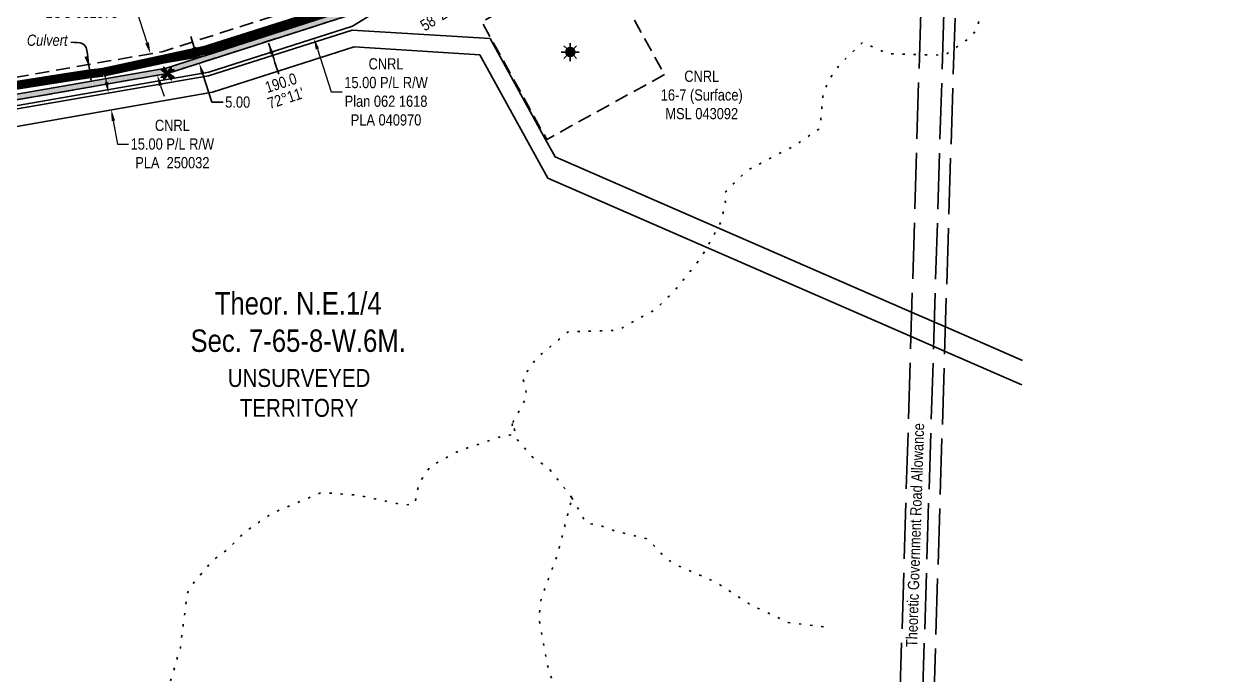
# Model space of a CAD drawing. Extents: x 355593 to 361635, y 6051593 to 6055416.
# Drawn here: x 358194 to 359267, y 6053814 to 6054395 of the extents above; entities that cross this region are included whole.
import ezdxf
from ezdxf.enums import TextEntityAlignment as Align

# ---------------------------------------------------------------- set-up
doc = ezdxf.new("R2010")
doc.units = 0
doc.header["$LTSCALE"] = 5
doc.header["$PDMODE"] = 34
doc.header["$PDSIZE"] = 0.03
for name, pattern in [('foc-ACCESSROAD', [3.75, 2.5, -1.25]), ('foc-UNSURVEYED', [12.5, 10, -2.5]), ('foc-WHEELTRACKS', [2, 0.4, -1.6])]:
    doc.linetypes.add(name, pattern=pattern)
doc.layers.get('Defpoints').update_dxf_attribs({"color": 9})
for name, color, linetype, lineweight in [('AS-GENERAL', 48, 'Continuous', 18), ('C-AR-T', 13, 'Continuous', 9), ('C-RW-T', 13, 'Continuous', 9), ('C-WS-T', 13, 'Continuous', 9), ('T-TEXT', 48, 'Continuous', 18)]:
    doc.layers.add(name, color=color, linetype=linetype, lineweight=lineweight)
for name, color, linetype in [('AS-ROADS', 254, 'Continuous'), ('C-AR', 13, 'foc-ACCESSROAD'), ('C-RW', 13, 'Continuous'), ('C-SYMBOL', 7, 'Continuous'), ('C-WS', 13, 'foc-ACCESSROAD'), ('C-WS-S', 8, 'Continuous'), ('L-BD', 7, 'Continuous'), ('L-MON', 1, 'Continuous'), ('L-ROAD-T', 7, 'Continuous'), ('L-UNS-T', 3, 'Continuous'), ('L-USEC', 7, 'foc-UNSURVEYED'), ('P-PROPOSED', 10, 'Continuous'), ('P-PROPOSED-H', 21, 'Continuous'), ('P-TXT', 4, 'Continuous'), ('T-WATER-P3', 160, 'foc-WHEELTRACKS')]:
    doc.layers.add(name, color=color, linetype=linetype)
doc.styles.add('175L', font='ARIALN.TTF', dxfattribs={"height": 20})
doc.styles.add('80CG', font='ARIALN.TTF', dxfattribs={"height": 10})
doc.styles.add('80L', font='ARIALN.TTF', dxfattribs={"height": 10})
doc.styles.add('80LS', font='ARIALNI.TTF', dxfattribs={"height": 10})
doc.dimstyles.new('Compass 5 000', dxfattribs={"dimscale": 5, "dimtxt": 9, "dimasz": 2, "dimexe": 0.2, "dimexo": 0.0625, "dimgap": 0.5, "dimtad": 0, "dimtih": 1, "dimtoh": 1, "dimzin": 0, "dimdsep": 46, "dimtxsty": '80CG', "dimcen": 0.1, "dimse1": 1, "dimse2": 1, "dimclrd": 256, "dimclrt": 256, "dimaunit": 1, "dimadec": 4, "dimazin": 0, "dimtfac": 0.06, "dimtofl": 0, "dimtmove": 0, "dimatfit": 1, "dimfxl": 0.2, "dimtolj": 1, "dimtzin": 0, "dimlwd": -1, "dimarcsym": 0})

# ---------------------------------------------------------------- blocks, each defined once
blk = doc.blocks.new('*D418')
at = {"layer": 'C-AR-T', "transparency": 16777216}
for p, q in [((358289.4, 6054421.9), (358279.4, 6054421.9)), ((358303.4, 6054378), (358289.4, 6054421.9)), ((358315.5, 6054339.8), (358318.6, 6054330.3))]:
    blk.add_line(p, q, dxfattribs=at)
for points in [[(358305, 6054378.5), (358301.8, 6054377.4), (358306.4, 6054368.4)], [(358317.1, 6054340.4), (358314, 6054339.3), (358312.5, 6054349.4)]]:
    blk.add_solid(points, dxfattribs=at)
at = {"layer": 'Defpoints', "color": 0, "transparency": 16777216}
for p in [(358273.9, 6054358.1), (358312.5, 6054349.4), (358280, 6054339)]:
    blk.add_point(p, dxfattribs=at)
at = {"layer": 'C-AR-T', "transparency": 16777216, "insert": (358245.1, 6054421.9), "char_height": 10, "attachment_point": 5, "style": '80CG'}
blk.add_mtext('\\A1;CNRL\\P20.00 A/R\\PLOC 032878', dxfattribs=at)
blk = doc.blocks.new('*D433')
at = {"layer": 'C-RW-T', "transparency": 16777216}
for p, q in [((358444.8, 6054405.8), (358441.8, 6054415.3)), ((358455.4, 6054372.5), (358467.6, 6054334.2)), ((358467.6, 6054334.2), (358477.6, 6054334.2))]:
    blk.add_line(p, q, dxfattribs=at)
for points in [[(358446.4, 6054406.3), (358443.2, 6054405.3), (358447.9, 6054396.3)], [(358457, 6054373), (358453.9, 6054372), (358452.4, 6054382)]]:
    blk.add_solid(points, dxfattribs=at)
at = {"layer": 'Defpoints', "color": 0, "transparency": 16777216}
for p in [(358446.6, 6054395.9), (358451.2, 6054381.6), (358452.4, 6054382)]:
    blk.add_point(p, dxfattribs=at)
at = {"layer": 'C-RW-T', "transparency": 16777216, "insert": (358516.7, 6054334.2), "char_height": 10, "attachment_point": 5, "style": '80CG'}
blk.add_mtext('\\A1;CNRL\\P15.00 P/L R/W\\PPlan 062 1618\\PPLA 040970', dxfattribs=at)
blk = doc.blocks.new('*D444')
at = {"layer": 'C-RW-T', "transparency": 16777216}
for p, q in [((358267.3, 6054343), (358265.5, 6054352.8)), ((358273.3, 6054308.3), (358276.9, 6054287.7)), ((358276.9, 6054287.7), (358286.9, 6054287.7))]:
    blk.add_line(p, q, dxfattribs=at)
for points in [[(358268.9, 6054343.3), (358265.6, 6054342.7), (358269, 6054333.1)], [(358274.9, 6054308.6), (358271.7, 6054308.1), (358271.6, 6054318.2)]]:
    blk.add_solid(points, dxfattribs=at)
at = {"layer": 'Defpoints', "color": 0, "transparency": 16777216}
for p in [(358271.4, 6054333.6), (358271.6, 6054318.2), (358274, 6054318.6)]:
    blk.add_point(p, dxfattribs=at)
at = {"layer": 'C-RW-T', "transparency": 16777216, "insert": (358326, 6054287.7), "char_height": 10, "attachment_point": 5, "style": '80CG'}
blk.add_mtext('\\A1;CNRL\\P15.00 P/L R/W\\PPLA  250032', dxfattribs=at)
blk = doc.blocks.new('GAS')
h = blk.add_hatch(color=255)
h.dxf.hatch_style = 1
edge = h.paths.add_edge_path()
edge.add_arc((0, 0), 0.9, 0, 360)
for p, q in [((-0.81, 0), (-1.62, 0)), ((-0.57, 0.57), (-1.14, 1.14)), ((0, 0.81), (0, 1.62)), ((0.57, 0.57), (1.14, 1.14)), ((1.62, 0), (0.81, 0)), ((-0.57, -0.57), (-1.14, -1.14)), ((0, -0.81), (0, -1.62)), ((1.14, -1.14), (0.57, -0.57))]:
    blk.add_line(p, q)
blk.add_circle((0, 0), 0.8)
blk = doc.blocks.new('TEMP')
h = blk.add_hatch(color=255)
h.dxf.hatch_style = 1
h.paths.add_polyline_path([(0, 0.25), (-0.67, 1.15), (-0.67, 0.67), (-1.15, 0.67), (-0.25, 0), (-1.15, -0.67), (-0.67, -0.67), (-0.67, -1.15), (0, -0.25), (0.67, -1.15), (0.67, -0.67), (1.15, -0.67), (0.25, 0), (1.15, 0.67), (0.67, 0.67), (0.67, 1.15)])
h.paths.add_polyline_path([(0.57, 0.85), (0.57, 0.57), (0.85, 0.57), (0.08, 0), (0.85, -0.57), (0.57, -0.57), (0.57, -0.85), (0, -0.08), (-0.57, -0.85), (-0.57, -0.57), (-0.85, -0.57), (-0.08, 0), (-0.85, 0.57), (-0.57, 0.57), (-0.57, 0.85), (0, 0.08)], flags=16)
h = blk.add_hatch(color=1)
h.dxf.hatch_style = 1
h.paths.add_polyline_path([(0, 0.08), (-0.57, 0.85), (-0.57, 0.57), (-0.85, 0.57), (-0.08, 0), (-0.85, -0.57), (-0.57, -0.57), (-0.57, -0.85), (0, -0.08), (0.57, -0.85), (0.57, -0.57), (0.85, -0.57), (0.08, 0), (0.85, 0.57), (0.57, 0.57), (0.57, 0.85)])
at = {"color": 1}
for p, q in [((-0.08, 0), (0.08, 0)), ((0, 0.08), (0, -0.08))]:
    blk.add_line(p, q, dxfattribs=at)
at = {"color": 255, "flags": 128}
blk.add_lwpolyline([(-0.25, 0), (-1.15, 0.67), (-0.67, 0.67), (-0.67, 1.15), (0, 0.25), (0.67, 1.15), (0.67, 0.67), (1.15, 0.67), (0.25, 0), (1.15, -0.67), (0.67, -0.67), (0.67, -1.15), (0, -0.25), (-0.67, -1.15), (-0.67, -0.67), (-1.15, -0.67)], close=True, dxfattribs=at)
at = {"color": 1, "flags": 128}
blk.add_lwpolyline([(-0.08, 0), (-0.85, 0.57), (-0.57, 0.57), (-0.57, 0.85), (0, 0.08), (0.57, 0.85), (0.57, 0.57), (0.85, 0.57), (0.08, 0), (0.85, -0.57), (0.57, -0.57), (0.57, -0.85), (0, -0.08), (-0.57, -0.85), (-0.57, -0.57), (-0.85, -0.57)], close=True, dxfattribs=at)
blk = doc.blocks.new('*D483')
at = {"layer": 'Defpoints', "color": 0, "transparency": 16777216}
for p in [(358350, 6054359.8), (358352.7, 6054365.9), (358354.2, 6054361.1)]:
    blk.add_point(p, dxfattribs=at)
at = {"layer": 'P-TXT', "transparency": 16777216}
for p, q in [((358345.4, 6054374), (358342.4, 6054383.6)), ((358353.1, 6054350.2), (358361.2, 6054325.1)), ((358361.2, 6054325.1), (358371.2, 6054325.1))]:
    blk.add_line(p, q, dxfattribs=at)
for points in [[(358347, 6054374.5), (358343.8, 6054373.5), (358348.5, 6054364.5)], [(358354.7, 6054350.7), (358351.5, 6054349.7), (358350, 6054359.8)]]:
    blk.add_solid(points, dxfattribs=at)
at = {"layer": 'P-TXT', "transparency": 16777216, "insert": (358384.3, 6054325.1), "char_height": 10, "attachment_point": 5, "style": '80CG'}
blk.add_mtext('\\A1;5.00', dxfattribs=at)

msp = doc.modelspace()

# ---------------------------------------------------------------- hatches: boundary and pattern name
at = {"layer": 'P-PROPOSED-H'}
h = msp.add_hatch(color=256, dxfattribs=at)
h.dxf.hatch_style = 1
h.paths.add_polyline_path([(358890.644, 6054837.913), (358775.776, 6054680.894), (358719.363, 6054595.314), (358720.642, 6054582.102), (358726.752, 6054444.2), (358706.763, 6054443.653), (358700.924, 6054575.443), (358552.306, 6054439.338), (358502.568, 6054408.773), (358321.722, 6054350.661), (358060.822, 6054305.104), (357878.506, 6054313.182), (357834.693, 6054308.537), (357405.628, 6054132.847), (357201.32, 6054051.822), (357181.661, 6054011.606), (357181.705, 6053981.57), (357208.46, 6053935.181), (357209.254, 6053873.111), (357175.646, 6053813.023), (357155.589, 6053713.558), (357155.871, 6053613.069), (357120.248, 6053539.783), (356976.329, 6053459.385), (356862.534, 6053416.883), (356729.817, 6053324.812), (356485.668, 6053085.555), (356387.542, 6052979.833), (356315.907, 6052954.251), (356311.858, 6052958.113), (356384.71, 6052984.129), (356482.085, 6053089.042), (356726.621, 6053328.678), (356860.199, 6053421.347), (356974.224, 6053463.934), (357116.439, 6053543.381), (357150.87, 6053614.213), (357150.589, 6053714.05), (357170.901, 6053814.779), (357204.239, 6053874.384), (357203.479, 6053933.813), (357176.708, 6053980.229), (357176.661, 6054012.759), (357197.679, 6054055.755), (357403.759, 6054137.483), (357833.458, 6054313.432), (357878.352, 6054318.192), (358060.499, 6054310.122), (358320.522, 6054355.526), (358500.465, 6054413.348), (358549.282, 6054443.347), (358705.443, 6054586.36), (358711.539, 6054448.784), (358721.533, 6054449.058), (358715.654, 6054581.751), (358714.218, 6054596.591), (358771.67, 6054683.747), (358889.198, 6054844.402), (359006.559, 6054780.171), (359037.105, 6054799.378), (359044.215, 6054812.219), (359048.588, 6054809.798), (359040.855, 6054795.831), (359006.734, 6054774.377)])

# ---------------------------------------------------------------- linework, layer by layer
at = {"layer": 'AS-GENERAL', "const_width": 1.5, "flags": 128}
msp.add_lwpolyline([(358253.505, 6054344.499), (358251.73, 6054356.252)], dxfattribs=at)
at = {"layer": 'AS-ROADS', "const_width": 8, "flags": 128}
for points in [[(358263.778, 6054351.688), (358354.987, 6054371.455), (358481.079, 6054411.392), (358533.561, 6054445.225)], [(357795.212, 6054309.259), (357823.298, 6054320.771), (357888.188, 6054328.219), (358057.093, 6054319.756), (358237.56, 6054348.152)], [(358237.56, 6054348.152), (358252.551, 6054350.389), (358263.778, 6054351.688)]]:
    msp.add_lwpolyline(points, dxfattribs=at)
at = {"layer": 'C-AR', "flags": 128}
msp.add_lwpolyline([(358188.158, 6054327.339), (358060.822, 6054305.104), (357878.506, 6054313.182), (357834.693, 6054308.537), (357533.764, 6054185.31), (357527.88, 6054182.902), (357518.385, 6054179.014), (357510.635, 6054175.842), (357405.628, 6054132.847), (357388.175, 6054125.921), (357361.649, 6054115.395), (357357.644, 6054113.806), (357214.604, 6054057.042), (357195.244, 6054049.36), (357176.617, 6054042.446), (357169.187, 6054039.079), (357188.434, 6054057.524), (357207.701, 6054075.815), (357354.274, 6054133.98), (357358.278, 6054135.569), (357388.808, 6054147.685), (357398.152, 6054151.392), (357504.287, 6054194.849), (357515.06, 6054199.261), (357522.799, 6054202.428), (357524.555, 6054203.147), (357829.751, 6054328.121), (357877.892, 6054333.223), (358059.53, 6054325.176), (358188.748, 6054347.74), (358316.92, 6054370.121), (358494.156, 6054427.072), (358540.34, 6054455.453), (358572.18, 6054484.622), (358604.131, 6054513.901), (358699.153, 6054600.985), (358743.415, 6054668.109), (358759.359, 6054692.32), (358870.953, 6054844.877), (358875.766, 6054851.45), (358878.05, 6054850.52), (358893.621, 6054841.982), (358888.681, 6054835.23), (358775.776, 6054680.894), (358720.287, 6054596.717), (358714.399, 6054587.784), (358700.933, 6054575.451), (358632.851, 6054513.095), (358600.881, 6054483.816), (358552.306, 6054439.338), (358502.568, 6054408.773), (358321.722, 6054350.661), (358188.158, 6054327.339)], close=True, dxfattribs=at)
at = {"layer": 'C-RW'}
for points in [[(357401.831, 6054142.447), (357832.218, 6054318.444), (357878.191, 6054323.296), (358060.149, 6054315.15), (358187.568, 6054337.339), (358355.08, 6054366.51), (358480.437, 6054406.726), (358546.32, 6054447.171), (358708.822, 6054591.415), (358769.651, 6054683.603), (358882.235, 6054836.825), (358895.502, 6054829.557), (358781.959, 6054675.029), (358720.251, 6054581.51), (358701.396, 6054564.774), (358555.288, 6054435.081), (358486.741, 6054393.001), (358358.674, 6054351.915), (358187.689, 6054322.14), (358187.689, 6054322.14), (358061.112, 6054300.097), (357878.645, 6054308.265), (357835.916, 6054303.756), (357407.431, 6054128.536)], [(358187.595, 6054319.135), (358358.363, 6054348.537), (358486.515, 6054389.383), (358609.491, 6054381.759), (358659.164, 6054291.699), (358667.698, 6054276.227), (358986.164, 6054137.538), (359015.94, 6054124.571), (359084.874, 6054094.55)], [(359084.204, 6054073.028), (359015.27, 6054103.048), (358985.494, 6054116.016), (358660.995, 6054257.332), (358600.341, 6054367.301), (358488.285, 6054374.563), (358361.962, 6054333.943), (358187.104, 6054303.478)]]:
    msp.add_lwpolyline(points, dxfattribs=at)
at = {"layer": 'C-WS', "flags": 128}
msp.add_lwpolyline([(358765.181, 6054349.708), (358660.13, 6054291.767), (358602.189, 6054396.817), (358706.265, 6054454.882), (358701.403, 6054564.622), (358700.932, 6054570.884), (358705.932, 6054575.317), (358715.576, 6054583.501), (358719.878, 6054589.994), (358720.642, 6054582.102), (358726, 6054461.157), (358753.718, 6054411.891), (358736.209, 6054402.234), (358765.181, 6054349.708)], close=True, dxfattribs=at)
at = {"layer": 'L-USEC'}
for p, q in [((358995.878, 6054467.441), (358971.415, 6053663.763)), ((359016.547, 6054467.09), (358991.519, 6053663.137)), ((359001.566, 6053662.845), (359026.595, 6054466.784))]:
    msp.add_line(p, q, dxfattribs=at)
at = {"layer": 'P-PROPOSED', "flags": 128}
for points in [[(358060.499, 6054310.122), (358320.522, 6054355.526), (358500.465, 6054413.348)], [(358502.568, 6054408.773), (358321.722, 6054350.661), (358060.822, 6054305.104)]]:
    msp.add_lwpolyline(points, dxfattribs=at)
at = {"layer": 'T-WATER-P3', "flags": 128}
for points in [[(358629.864, 6054039.231), (358642.516, 6054062.777), (358638.796, 6054079.407), (358651.138, 6054096.826), (358679.27, 6054120.271), (358723.552, 6054121.608), (358757.464, 6054140.454), (358774.276, 6054156.913), (358797.938, 6054186.268), (358814.99, 6054216.833), (358819.712, 6054234.952), (358818.412, 6054243.721), (358838.034, 6054263.639), (358882.417, 6054287.015), (358902.698, 6054300.801), (358904.318, 6054304.772), (358906.79, 6054333.009), (358912.761, 6054346.167), (358922.202, 6054359.396), (358942.134, 6054378.551), (358964.484, 6054368.281), (359015.396, 6054367.019), (359037.518, 6054382.385), (359044.458, 6054390.423), (359046.289, 6054400.133), (359065.92, 6054410.651), (359074.481, 6054412.299), (359086.612, 6054420.789), (359097.483, 6054442.536), (359118.624, 6054436.645), (359137.524, 6054435.583), (359149.675, 6054439.402), (359173.967, 6054451.011), (359187.458, 6054460.568), (359199.689, 6054477.247), (359216.401, 6054509.322), (359242.594, 6054533.537), (359245.784, 6054538.349), (359239.745, 6054556.276), (359239.786, 6054579.163), (359259.448, 6054602.561), (359267.229, 6054608.11)], [(358043.564, 6053591.975), (358062.501, 6053612.36), (358076.503, 6053643.998), (358100.166, 6053678.182), (358124.078, 6053702.339), (358145.909, 6053716.066), (358182.362, 6053742.822), (358189.643, 6053746.353), (358216.834, 6053747.98), (358222.894, 6053749.85), (358252.196, 6053768.576), (358286.059, 6053795.973), (358323.9, 6053807.399), (358333.152, 6053838.285), (358339.025, 6053885.612), (358341.126, 6053891.66), (358361.878, 6053916.308), (358375.569, 6053926.255), (358390.16, 6053941.283), (358414.242, 6053957.92), (358458.854, 6053976.777), (358490.995, 6053974.524), (358533.166, 6053965.542), (358542.387, 6053966.922), (358546.108, 6053985.432), (358556.449, 6054000.429), (358581.631, 6054013.996), (358622.203, 6054027.741), (358627.793, 6054028.052), (358629.864, 6054039.231)], [(358682.672, 6053972.174), (358661.453, 6053999.062), (358647.863, 6054008.094), (358633.483, 6054024.371), (358629.864, 6054039.231)], [(358735.826, 6053570.893), (358735.862, 6053571.014), (358722.064, 6053607.193), (358706.375, 6053643.01), (358693.867, 6053679.588), (358682.847, 6053695.816), (358674.398, 6053712.336), (358659.939, 6053748.944), (358664.53, 6053767.751), (358672.692, 6053785.239), (358660.573, 6053822.997), (358653.195, 6053864.456), (358655.186, 6053882.643), (358669.509, 6053920.799), (358682.672, 6053972.174)], [(358907.174, 6053856.95), (358875.753, 6053860.821), (358842.423, 6053876.573), (358810.543, 6053897.141), (358776.722, 6053911.773), (358766.422, 6053918.012), (358750.383, 6053935.392), (358720.822, 6053942.594), (358708.232, 6053947.283), (358695.081, 6053949.835), (358682.672, 6053972.174)]]:
    msp.add_lwpolyline(points, dxfattribs=at)

# ---------------------------------------------------------------- block references
at = {"layer": 'C-WS-S', "xscale": 4.998390000000006, "yscale": 4.998390000000006, "zscale": 4.998390000000006}
msp.add_blockref('GAS', (358681.096, 6054369.756), dxfattribs=at)
at = {"layer": 'L-MON', "xscale": 4.998390000000001, "yscale": 4.998390000000001, "zscale": 4.998390000000001}
msp.add_blockref('TEMP', (358321.722, 6054350.661), dxfattribs=at)

# ---------------------------------------------------------------- texts
at = {"layer": 'C-SYMBOL', "color": 3, "insert": (358438.3, 6054155.631), "char_height": 19.99342, "width": 190.43746, "attachment_point": 2, "style": '175L'}
msp.add_mtext('Theor. N.E.1/4\\PSec. 7-65-8-W.6M.', dxfattribs=at)
at = {"layer": 'C-WS-T', "insert": (358798.47, 6054331.479), "char_height": 9.99671, "attachment_point": 5, "style": '80CG'}
msp.add_mtext('\\A1;CNRL\\P16-7 (Surface)\\PMSL 043092', dxfattribs=at)
at = {"layer": 'L-BD', "style": '80L'}
for s, rotation, p in [("58°26'", 31.571605, (358562.819, 6054401.115)), ('190.0', 17.81402, (358422.869, 6054342.312)), ("72°11'", 17.81402, (358427.227, 6054328.75))]:
    msp.add_text(s, height=9.9968, rotation=rotation, dxfattribs=at).set_placement(p, align=Align.MIDDLE_CENTER)
at = {"layer": 'L-ROAD-T', "style": '80L'}
msp.add_text('Theoretic Government Road Allowance', height=10, rotation=88.19694, dxfattribs=at).set_placement((358988.872, 6053938.79), align=Align.MIDDLE_CENTER)
at = {"layer": 'L-UNS-T', "color": 3, "insert": (358439.079, 6054065.584), "char_height": 15.99474, "attachment_point": 5, "style": '80L'}
msp.add_mtext_dynamic_manual_height_columns('UNSURVEYED TERRITORY', width=126.41375, gutter_width=47.5, heights=[0], dxfattribs=at)
at = {"layer": 'T-TEXT', "insert": (358214.286, 6054385.366), "char_height": 9.9967, "width": 36.81364, "attachment_point": 2, "style": '80LS'}
msp.add_mtext('Culvert', dxfattribs=at)

# ---------------------------------------------------------------- dimensions: what is measured, and where the dimension line sits
at = {"layer": 'C-AR-T'}
dim = msp.add_linear_dim(base=(358312.505, 6054349.374), p1=(358273.91, 6054358.059), p2=(358279.982, 6054339.008), angle=287.678353, text='CNRL\\P20.00 A/R\\PLOC 032878', dimstyle='Compass 5 000', dxfattribs=at)
dim.commit()
dim.dimension.update_dxf_attribs({"geometry": '*D418', "text_midpoint": (358245.079, 6054421.886), "dimtype": 161})
at = {"layer": 'C-RW-T'}
for base, p1, p2, angle, text, picture, middle in [((358452.404, 6054381.985), (358446.632, 6054395.885), (358451.186, 6054381.597), 287.678642, 'CNRL\\P15.00 P/L R/W\\PPlan 062 1618\\PPLA 040970', '*D433', (358516.732, 6054334.164)), ((358271.579, 6054318.196), (358271.354, 6054333.556), (358273.958, 6054318.61), 279.883457, 'CNRL\\P15.00 P/L R/W\\PPLA  250032', '*D444', (358325.971, 6054287.744))]:
    dim = msp.add_linear_dim(base=base, p1=p1, p2=p2, angle=angle, text=text, dimstyle='Compass 5 000', dxfattribs=at)
    dim.commit()
    dim.dimension.update_dxf_attribs({"geometry": picture, "text_midpoint": middle, "dimtype": 161})
at = {"layer": 'P-TXT'}
dim = msp.add_linear_dim(base=(358350.023, 6054359.755), p1=(358352.709, 6054365.868), p2=(358354.238, 6054361.11), angle=287.81402, text='5.00', dimstyle='Compass 5 000', dxfattribs=at)
dim.commit()
dim.dimension.update_dxf_attribs({"geometry": '*D483', "text_midpoint": (358384.298, 6054325.095), "dimtype": 161})

# ---------------------------------------------------------------- leaders
at = {"layer": 'L-BD', "path_type": 1}
msp.add_leader([(358411.758, 6054377.807), (358421.09, 6054350.019)], dimstyle='Compass 5 000', dxfattribs=at)
at = {"layer": 'T-TEXT', "path_type": 1}
msp.add_leader([(358251.73, 6054356.252), (358246.072, 6054377.226), (358235.435, 6054378.483)], dimstyle='Compass 5 000', override={"dimgap": 0.5, "dimtad": 0}, dxfattribs=at)

doc.saveas('drawing.dxf')
